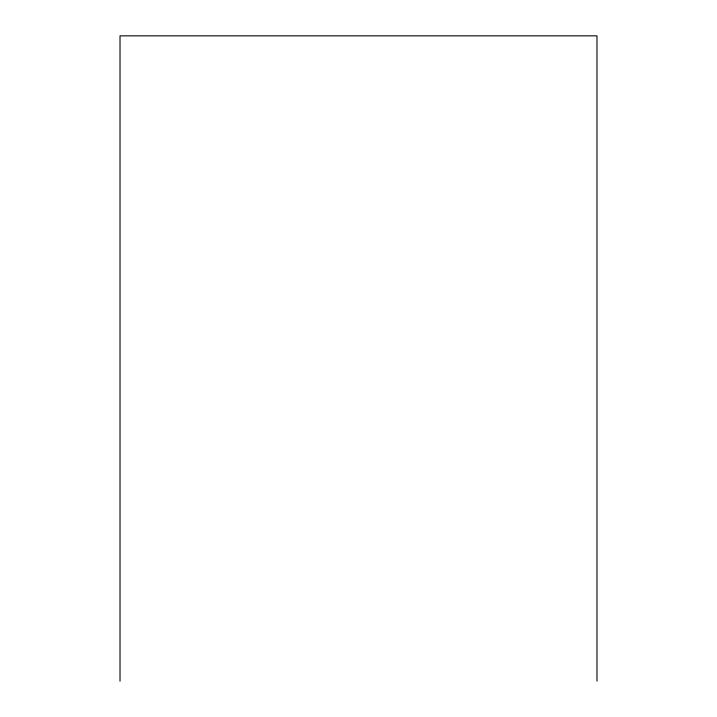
<?xml version="1.0" encoding="UTF-8"?>
<svg xmlns="http://www.w3.org/2000/svg" width="717" height="717" viewBox="0 0 717 717"><rect width="100%" height="100%" fill="white"/><g stroke="black" fill="none" stroke-linecap="round" stroke-linejoin="round"><path stroke-width="1.08" d="M596.983 681.15L596.983 35.85L120.017 35.85L120.017 681.15"/></g></svg>
